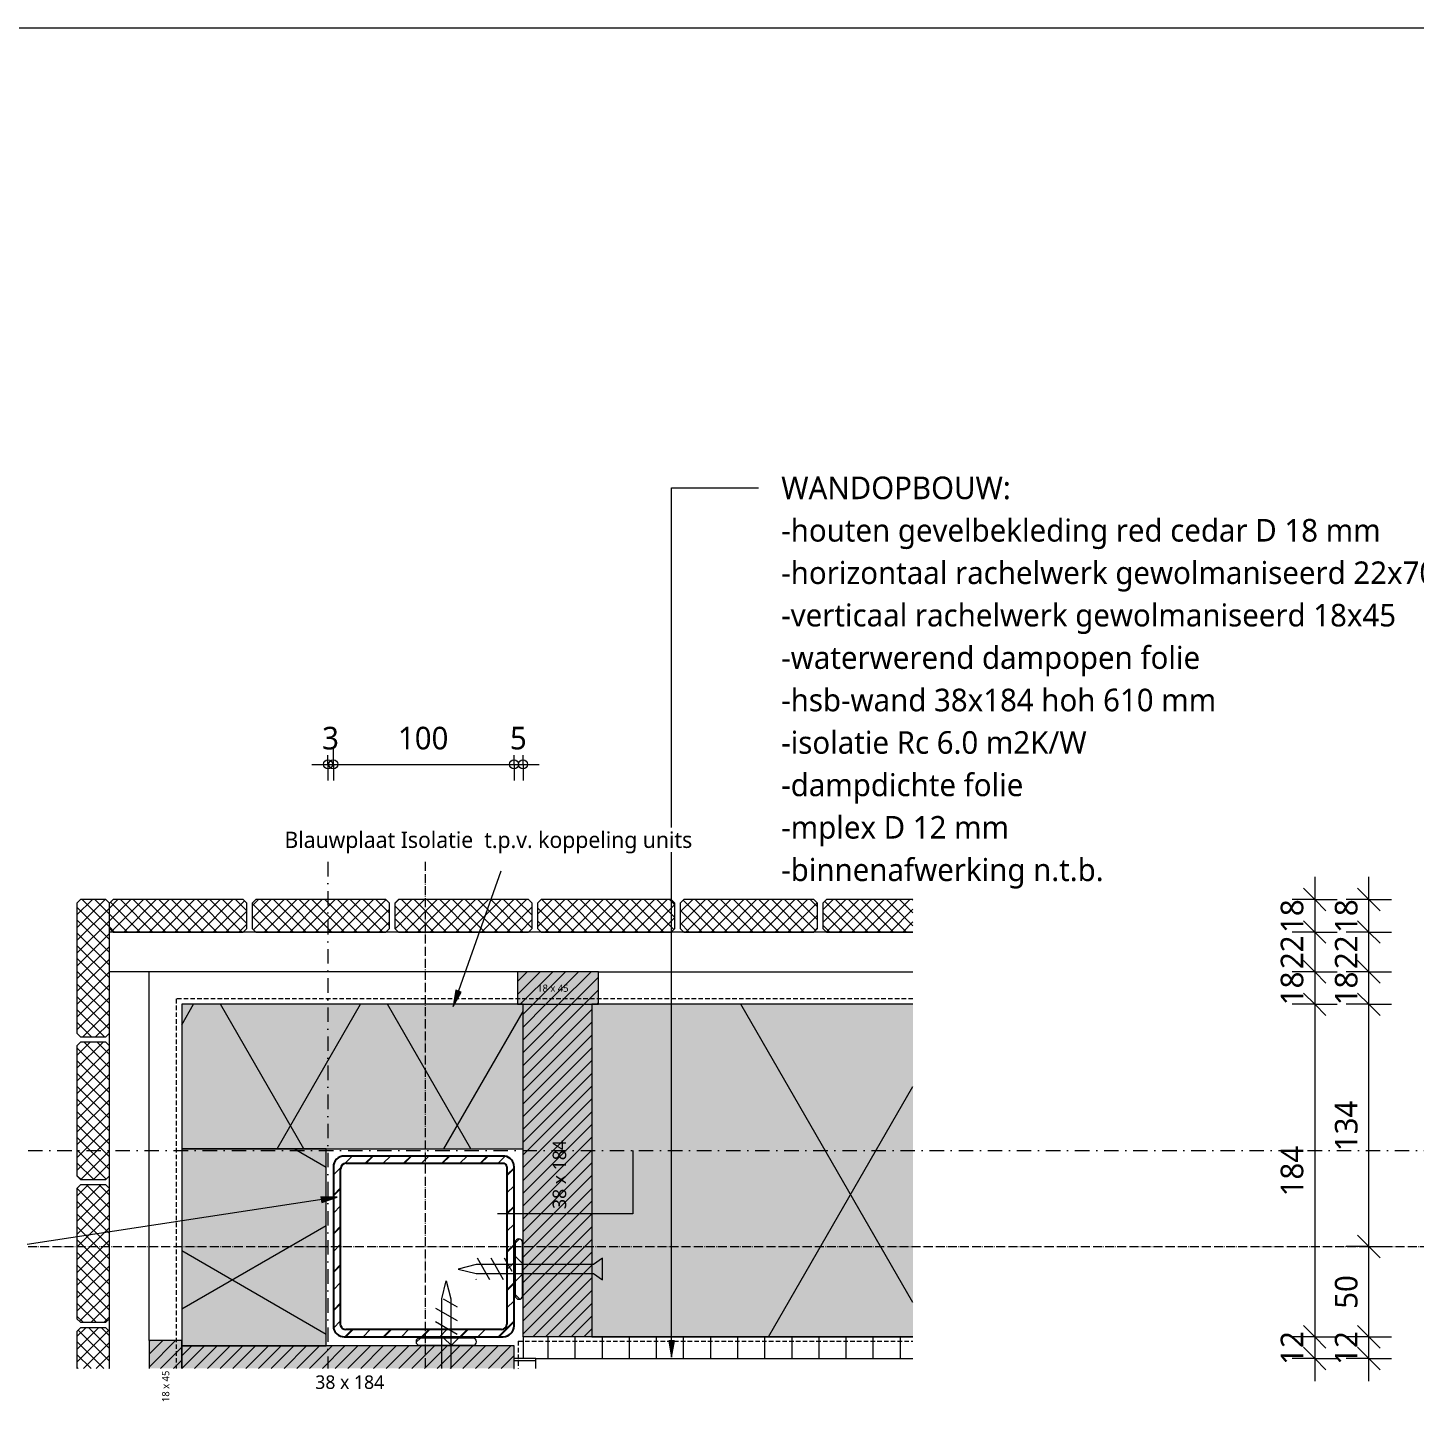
# Model space of a CAD drawing. Header units: millimetres. Extents: x 1381 to 5981, y 1743 to 14688.
# Drawn here: x 1887 to 2655, y 13927 to 14688 of the extents above; entities that cross this region are included whole.
import ezdxf

# ---------------------------------------------------------------- set-up
doc = ezdxf.new("R2010")
doc.units = ezdxf.units.MM
for name, pattern in [('MV_hartlijn_staal', [6.6, 5, -0.8, 0, -0.8]), ('MV_hidden', [3.75, 2.5, -1.25]), ('MV_stramien', [16, 8, -4, 0, -4])]:
    doc.linetypes.add(name, pattern=pattern)
for name, color, linetype, lineweight in [('A-ANNO-DIMS', 211, 'Continuous', 13), ('A-ANNO-DIMS-5', 211, 'Continuous', 13), ('A-ANNO-NOTE', 131, 'Continuous', 18), ('A-DETL', 90, 'Continuous', 13), ('A-DETL-GENF', 92, 'Continuous', 18), ('A-DETL-MEDM', 33, 'Continuous', 18), ('G-ANNO-TEXT', 231, 'Continuous', 13)]:
    doc.layers.add(name, color=color, linetype=linetype, lineweight=lineweight)
doc.styles.add('Segoe UI', font='segoeui.ttf', dxfattribs={"height": 7.5})
doc.styles.add('Segoe UI_1', font='segoeui.ttf', dxfattribs={"height": 4})
doc.styles.add('Segoe UI_2', font='segoeui.ttf', dxfattribs={"height": 12.5})
doc.styles.add('Segoe UI_4', font='segoeui.ttf', dxfattribs={"height": 9})
doc.styles.add('Segoe UI_B', font='segoeui.ttf', dxfattribs={"height": 12.5})
doc.dimstyles.new('2_5_mm', dxfattribs={"dimscale": 304.8, "dimtxt": 13.092049, "dimasz": 0.016404, "dimexe": 0.029528, "dimexo": 0.0625, "dimgap": 0.014764, "dimtad": 1, "dimdec": 0, "dimzin": 0, "dimdsep": 46, "dimtxsty": 'Segoe UI_2', "dimblk1": 'DOTBLANK', "dimblk2": 'DOTBLANK', "dimsah": 1, "dimcen": 0.09, "dimdle": 0.029528, "dimazin": 0, "dimtfac": 1, "dimtdec": 4, "dimtix": 1, "dimtmove": 0, "dimatfit": 3, "dimfxl": 0.029528, "dimfxlon": 1, "dimtvp": 1, "dimtfill": 1, "dimtolj": 1, "dimtzin": 0, "dimarcsym": 2})
doc.dimstyles.new('2_5mm_continuous_mm', dxfattribs={"dimscale": 304.8, "dimtxt": 13.092049, "dimasz": 0.04101, "dimexe": 0.04101, "dimexo": 0.0625, "dimgap": 0.008202, "dimtad": 1, "dimdec": 0, "dimzin": 0, "dimdsep": 46, "dimtxsty": 'Segoe UI_2', "dimblk1": 'OBLIQUE', "dimblk2": 'OBLIQUE', "dimsah": 1, "dimcen": 0.09, "dimdle": 0.04101, "dimazin": 0, "dimtfac": 1, "dimtdec": 4, "dimtix": 1, "dimtmove": 0, "dimatfit": 3, "dimfxl": 0.04101, "dimfxlon": 1, "dimtvp": 1, "dimtolj": 1, "dimtzin": 0, "dimarcsym": 2})
pattern_1 = [(45, (0, 0), (-10.606602, 10.606602), []), (135, (0, 0), (-10.606602, -10.606602), [])]
pattern_2 = [(45, (0, 0), (-3.5355339, 3.5355339), []), (135, (0, 0), (-3.5355339, -3.5355339), [])]

# ---------------------------------------------------------------- blocks, each defined once
blk = doc.blocks.new('00 hout_rechthoekig_sls - SLS 38x184-3186693-Details Strandbaak Paviljoen')
at = {"layer": 'A-DETL-GENF', "lineweight": 13}
blk.add_hatch(color=256, dxfattribs=at).paths.add_polyline_path([(184, -38), (184, 0), (0, 0), (0, -38), (151.1, -38)])
at = {"layer": 'A-DETL-MEDM', "lineweight": 13}
h = blk.add_hatch(dxfattribs=at)
h.set_pattern_fill('FP_1', color=256, style=0, pattern_type=2)
h.set_pattern_definition([(135, (14147.107, -2199.09), (-3.5355339, -3.5355339), [])])
h.paths.add_polyline_path([(184, -38), (184, 0), (0, 0), (0, -38), (151.1, -38)])
at = {"layer": 'A-DETL-MEDM'}
for p, q in [((0, 0), (184, 0)), ((0, -38), (0, 0)), ((184, 0), (184, -38)), ((184, 0), (184, -38)), ((184, 0), (184, -38)), ((80, -38), (0, -38)), ((80, -38), (0, -38)), ((184, -38), (80, -38)), ((184, -38), (80, -38))]:
    blk.add_line(p, q, dxfattribs=at)
blk = doc.blocks.new('42 isolatie - Type 1-3776619-Details Strandbaak Paviljoen')
at = {"layer": 'A-DETL-GENF'}
blk.add_hatch(color=256, dxfattribs=at).paths.add_polyline_path([(178.12, 0.8), (178.12, 184.8), (0.28, 184.8), (0.28, 0.8), (77.13, 0.8)])
at = {"layer": 'A-DETL-GENF', "lineweight": 13}
h = blk.add_hatch(dxfattribs=at)
h.set_pattern_fill('FP_2', color=256, style=0, pattern_type=2)
h.set_pattern_definition([(60, (-2126.39, 181.76), (-155.885, 90), []), (120, (-2126.39, 181.76), (-155.885, -90), [])])
h.paths.add_polyline_path([(178.12, 0.8), (178.12, 184.8), (0.28, 184.8), (0.28, 0.8), (77.13, 0.8)])
at = {"layer": 'A-DETL-GENF'}
for p, q in [((4.13, 184.8), (0.28, 184.8)), ((0.28, 184.8), (0.28, 0.8)), ((0.28, 184.8), (0.28, 0.8)), ((178.12, 184.8), (4.13, 184.8)), ((178.12, 184.8), (4.13, 184.8)), ((0.28, 0.8), (178.12, 0.8))]:
    blk.add_line(p, q, dxfattribs=at)
blk = doc.blocks.new('00 plaatmateriaal - d_12 mm-3690088-Details Strandbaak Paviljoen')
at = {"layer": 'A-DETL-GENF', "lineweight": 13}
h = blk.add_hatch(dxfattribs=at)
h.set_pattern_fill('FP_3', color=256, style=0, pattern_type=2)
h.set_pattern_definition([(90, (0, 0), (-15, 9e-16), [])])
h.paths.add_polyline_path([(215.84, -12), (215.84, 0), (0, 0), (0, -12), (114.86, -12)])
at = {"layer": 'A-DETL-MEDM'}
for p, q in [((215.84, 0), (0, 0)), ((0, 0), (0, -12)), ((7, -12), (215.84, -12))]:
    blk.add_line(p, q, dxfattribs=at)
blk = doc.blocks.new('00 plaatmateriaal - d_12 mm-3690092-Details Strandbaak Paviljoen')
at = {"layer": 'A-DETL-GENF', "lineweight": 13}
h = blk.add_hatch(dxfattribs=at)
h.set_pattern_fill('FP_5', color=256, style=0, pattern_type=2)
h.set_pattern_definition([(270, (0, 0), (-15, -9e-16), [])])
h.paths.add_polyline_path([(5.52, 0), (5.52, 12), (0, 12), (0, 0)])
at = {"layer": 'A-DETL-MEDM'}
for p, q in [((5.52, 12), (0, 12)), ((0, 12), (0, 0))]:
    blk.add_line(p, q, dxfattribs=at)
blk = doc.blocks.new('00 hout_rechthoekig_sls - SLS 38x184-4309791-Details Strandbaak Paviljoen')
at = {"layer": 'A-DETL-GENF', "lineweight": 13}
blk.add_hatch(color=256, dxfattribs=at).paths.add_polyline_path([(182.81, 25.48), (184, 25.48), (184, 38), (0, 38), (0, 25.48), (142.46, 25.48)])
at = {"layer": 'A-DETL-MEDM', "lineweight": 13}
h = blk.add_hatch(dxfattribs=at)
h.set_pattern_fill('FP_16', color=256, style=0, pattern_type=2)
h.set_pattern_definition([(45, (-1972.09, -13920.107), (-3.5355339, 3.5355339), [])])
h.paths.add_polyline_path([(182.81, 25.48), (184, 25.48), (184, 38), (0, 38), (0, 25.48), (142.46, 25.48)])
at = {"layer": 'A-DETL-MEDM'}
for p, q in [((80, 38), (0, 38)), ((0, 38), (0, 25.48)), ((80, 38), (0, 38)), ((184, 38), (80, 38)), ((184, 38), (80, 38)), ((184, 25.48), (184, 38)), ((184, 25.48), (184, 38)), ((184, 25.48), (184, 38))]:
    blk.add_line(p, q, dxfattribs=at)
blk = doc.blocks.new('28 schroef - 5_0x80-3186763-Details Strandbaak Paviljoen')
at = {"layer": 'A-DETL-GENF', "lineweight": 13}
h = blk.add_hatch(dxfattribs=at)
h.set_pattern_fill('FP_8', color=256, style=0, pattern_type=2)
h.set_pattern_definition([(120, (0, 0), (-11.2583, -6.5), [])])
h.paths.add_polyline_path([(50, -6), (70, -6), (70, 6), (50, 6)])
h = blk.add_hatch(dxfattribs=at)
h.set_pattern_fill('FP_9', color=256, style=0, pattern_type=2)
h.set_pattern_definition([(120, (7.5, 0), (-11.2583, -6.5), [])])
h.paths.add_polyline_path([(50, -6), (70, -6), (70, 6), (50, 6)])
for p, q in [((0, 6), (0, -6)), ((5, 2.5), (0, 6)), ((70, 2.5), (5, 2.5)), ((80, 0), (70, 2.5)), ((0, -6), (5, -2.5)), ((5, -2.5), (70, -2.5)), ((70, -2.5), (80, 0))]:
    blk.add_line(p, q, dxfattribs=at)
blk = doc.blocks.new('28 schroef - 5_0x80-V2-Details Strandbaak Paviljoen')
at = {"layer": 'A-DETL-GENF', "lineweight": 13}
h = blk.add_hatch(dxfattribs=at)
h.set_pattern_fill('FP_12', color=256, style=0, pattern_type=2)
h.set_pattern_definition([(240, (0, 0), (-11.2583, 6.5), [])])
h.paths.add_polyline_path([(50, 6), (50, -6), (70, -6), (70, 6)])
h = blk.add_hatch(dxfattribs=at)
h.set_pattern_fill('FP_13', color=256, style=0, pattern_type=2)
h.set_pattern_definition([(240, (7.5, 0), (-11.2583, 6.5), [])])
h.paths.add_polyline_path([(50, 6), (50, -6), (70, -6), (70, 6)])
for p, q in [((31.48, 2.5), (70, 2.5)), ((70, 2.5), (80, 0)), ((80, 0), (70, -2.5)), ((70, -2.5), (31.48, -2.5))]:
    blk.add_line(p, q, dxfattribs=at)
blk = doc.blocks.new('42 isolatie - Type 1-3776689-Details Strandbaak Paviljoen')
at = {"layer": 'A-DETL-GENF'}
blk.add_hatch(color=256, dxfattribs=at).paths.add_polyline_path([(109.28, -80.8), (109.28, -0.8), (0.28, -0.8), (0.28, -80.8), (106.37, -80.8)])
at = {"layer": 'A-DETL-GENF', "lineweight": 13}
h = blk.add_hatch(dxfattribs=at)
h.set_pattern_fill('FP_17', color=256, style=0, pattern_type=2)
h.set_pattern_definition([(300, (0, 0), (-69.28, -40), []), (240, (0, 0), (-69.28, 40), [])])
h.paths.add_polyline_path([(109.28, -80.8), (109.28, -0.8), (0.28, -0.8), (0.28, -80.8), (106.37, -80.8)])
at = {"layer": 'A-DETL-GENF'}
for p, q in [((109.28, -0.8), (0.28, -0.8)), ((0.28, -0.8), (0.28, -80.8)), ((109.28, -0.8), (0.28, -0.8)), ((109.28, -80.8), (109.28, -0.8)), ((109.28, -80.8), (109.28, -0.8)), ((0.28, -80.8), (106.37, -80.8)), ((0.28, -80.8), (106.37, -80.8)), ((106.37, -80.8), (109.28, -80.8))]:
    blk.add_line(p, q, dxfattribs=at)
blk = doc.blocks.new('42 isolatie - Type 1-3776690-Details Strandbaak Paviljoen')
at = {"layer": 'A-DETL-GENF'}
blk.add_hatch(color=256, dxfattribs=at).paths.add_polyline_path([(0.28, 0.8), (189.28, 0.8), (189.28, 80.8), (0.28, 80.8)])
at = {"layer": 'A-DETL-GENF', "lineweight": 13}
h = blk.add_hatch(dxfattribs=at)
h.set_pattern_fill('FP_18', color=256, style=0, pattern_type=2)
h.set_pattern_definition([(60, (0, 0), (-69.282, 40), []), (120, (0, 0), (-69.282, -40), [])])
h.paths.add_polyline_path([(0.28, 0.8), (189.28, 0.8), (189.28, 80.8), (0.28, 80.8)])
at = {"layer": 'A-DETL-GENF'}
for p, q in [((186.13, 80.8), (0.28, 80.8)), ((0.28, 80.8), (0.28, 0.8)), ((186.13, 80.8), (0.28, 80.8)), ((0.28, 80.8), (0.28, 0.8)), ((189.28, 80.8), (186.13, 80.8)), ((189.28, 0.8), (189.28, 80.8)), ((189.28, 0.8), (189.28, 80.8)), ((0.28, 0.8), (189.28, 0.8)), ((0.28, 0.8), (189.28, 0.8))]:
    blk.add_line(p, q, dxfattribs=at)
blk = doc.blocks.new('00 hout_rechthoekig_sls - Vuren 18x45-4309759-Details Strandbaak Paviljoen')
at = {"layer": 'A-DETL-GENF', "lineweight": 13}
blk.add_hatch(color=256, dxfattribs=at).paths.add_polyline_path([(15.43, 18), (0, 18), (0, 0), (15.43, 0)])
at = {"layer": 'A-DETL-MEDM', "lineweight": 13}
h = blk.add_hatch(dxfattribs=at)
h.set_pattern_fill('FP_19', color=256, style=0, pattern_type=2)
h.set_pattern_definition([(135, (13961.017, -1954.09), (-3.5355339, -3.5355339), [])])
h.paths.add_polyline_path([(15.43, 18), (0, 18), (0, 0), (15.43, 0)])
at = {"layer": 'A-DETL-MEDM'}
for p, q in [((15.43, 18), (0, 18)), ((0, 18), (0, 0)), ((15.43, 18), (0, 18)), ((0, 0), (15.43, 0))]:
    blk.add_line(p, q, dxfattribs=at)
blk = doc.blocks.new('00 hout_rechthoekig_sls - Vuren 18x45-V3-Details Strandbaak Paviljoen')
at = {"layer": 'A-DETL-GENF', "lineweight": 13}
blk.add_hatch(color=256, dxfattribs=at).paths.add_polyline_path([(0, 18), (0, 0), (45, 0), (45, 18)])
at = {"layer": 'A-DETL-MEDM', "lineweight": 13}
h = blk.add_hatch(dxfattribs=at)
h.set_pattern_fill('FP_20', color=256, style=0, pattern_type=2)
h.set_pattern_definition([(225, (2202.945, 14165.107), (3.5355339, -3.5355339), [])])
h.paths.add_polyline_path([(0, 18), (0, 0), (45, 0), (45, 18)])
at = {"layer": 'A-DETL-MEDM'}
for p, q in [((45, 18), (0, 18)), ((0, 18), (0, 0)), ((45, 18), (0, 18)), ((45, 0), (45, 18)), ((45, 0), (45, 18)), ((45, 0), (45, 18)), ((0, 0), (45, 0))]:
    blk.add_line(p, q, dxfattribs=at)
blk = doc.blocks.new('DIMBLOCK1-Details Strandbaak Paviljoen')
at = {"layer": 'A-ANNO-DIMS-5'}
for p, q in [((2629.39, 13963.11), (2623.14, 13969.36)), ((2629.39, 13963.11), (2616.89, 13963.11)), ((2629.39, 13938.61), (2629.39, 13963.11)), ((2629.39, 13963.11), (2635.64, 13956.86)), ((2629.39, 13963.11), (2641.89, 13963.11)), ((2629.39, 13951.11), (2623.14, 13957.36)), ((2629.39, 13951.11), (2616.89, 13951.11)), ((2629.39, 13951.11), (2635.64, 13944.86)), ((2629.39, 13951.11), (2641.89, 13951.11))]:
    blk.add_line(p, q, dxfattribs=at)
at = {"layer": 'A-ANNO-DIMS-5', "color": 0, "insert": (2610.58, 13947.59), "char_height": 12.5, "width": 22.8516, "attachment_point": 1, "rotation": 90, "line_spacing_factor": 1.142579, "style": 'Segoe UI_2'}
blk.add_mtext('12', dxfattribs=at)
blk = doc.blocks.new('_Oblique')
at = {"color": 0, "linetype": 'ByBlock', "lineweight": -2}
blk.add_line((-0.5, -0.5), (0.5, 0.5), dxfattribs=at)
blk = doc.blocks.new('DIMBLOCK2-Details Strandbaak Paviljoen')
at = {"layer": 'A-ANNO-DIMS-5'}
for p, q in [((2629.39, 14013.11), (2616.89, 14013.11)), ((2629.39, 14013.11), (2623.14, 14019.36)), ((2629.39, 13963.11), (2629.39, 14013.11)), ((2629.39, 14013.11), (2635.64, 14006.86)), ((2629.39, 14013.11), (2641.89, 14013.11)), ((2629.39, 13963.11), (2623.14, 13969.36)), ((2629.39, 13963.11), (2616.89, 13963.11)), ((2629.39, 13963.11), (2635.64, 13956.86)), ((2629.39, 13963.11), (2641.89, 13963.11))]:
    blk.add_line(p, q, dxfattribs=at)
at = {"layer": 'A-ANNO-DIMS-5', "color": 0, "insert": (2610.58, 13978.59), "char_height": 12.5, "width": 22.8516, "attachment_point": 1, "rotation": 90, "line_spacing_factor": 1.142579, "style": 'Segoe UI_2'}
blk.add_mtext('50', dxfattribs=at)
blk = doc.blocks.new('DIMBLOCK3-Details Strandbaak Paviljoen')
at = {"layer": 'A-ANNO-DIMS-5'}
for p, q in [((2629.39, 14147.11), (2623.14, 14153.36)), ((2629.39, 14147.11), (2616.89, 14147.11)), ((2629.39, 14013.11), (2629.39, 14147.11)), ((2629.39, 14147.11), (2635.64, 14140.86)), ((2629.39, 14147.11), (2641.89, 14147.11)), ((2629.39, 14013.11), (2616.89, 14013.11)), ((2629.39, 14013.11), (2623.14, 14019.36)), ((2629.39, 14013.11), (2635.64, 14006.86)), ((2629.39, 14013.11), (2641.89, 14013.11))]:
    blk.add_line(p, q, dxfattribs=at)
at = {"layer": 'A-ANNO-DIMS-5', "color": 0, "insert": (2610.58, 14065.82), "char_height": 12.5, "width": 34.2774, "attachment_point": 1, "rotation": 90, "line_spacing_factor": 1.142579, "style": 'Segoe UI_2'}
blk.add_mtext('134', dxfattribs=at)
blk = doc.blocks.new('DIMBLOCK4-Details Strandbaak Paviljoen')
at = {"layer": 'A-ANNO-DIMS-5'}
for p, q in [((2629.39, 14165.11), (2623.14, 14171.36)), ((2629.39, 14165.11), (2616.89, 14165.11)), ((2629.39, 14147.11), (2629.39, 14165.11)), ((2629.39, 14165.11), (2635.64, 14158.86)), ((2629.39, 14165.11), (2641.89, 14165.11)), ((2629.39, 14147.11), (2623.14, 14153.36)), ((2629.39, 14147.11), (2616.89, 14147.11)), ((2629.39, 14147.11), (2635.64, 14140.86)), ((2629.39, 14147.11), (2641.89, 14147.11))]:
    blk.add_line(p, q, dxfattribs=at)
at = {"layer": 'A-ANNO-DIMS-5', "color": 0, "insert": (2610.58, 14146.59), "char_height": 12.5, "width": 22.8516, "attachment_point": 1, "rotation": 90, "line_spacing_factor": 1.142579, "style": 'Segoe UI_2'}
blk.add_mtext('18', dxfattribs=at)
blk = doc.blocks.new('DIMBLOCK5-Details Strandbaak Paviljoen')
at = {"layer": 'A-ANNO-DIMS-5'}
for p, q in [((2629.39, 14187.11), (2623.14, 14193.36)), ((2629.39, 14187.11), (2616.89, 14187.11)), ((2629.39, 14165.11), (2629.39, 14187.11)), ((2629.39, 14187.11), (2635.64, 14180.86)), ((2629.39, 14187.11), (2641.89, 14187.11)), ((2629.39, 14165.11), (2623.14, 14171.36)), ((2629.39, 14165.11), (2616.89, 14165.11)), ((2629.39, 14165.11), (2635.64, 14158.86)), ((2629.39, 14165.11), (2641.89, 14165.11))]:
    blk.add_line(p, q, dxfattribs=at)
at = {"layer": 'A-ANNO-DIMS-5', "color": 0, "insert": (2610.58, 14166.59), "char_height": 12.5, "width": 22.8516, "attachment_point": 1, "rotation": 90, "line_spacing_factor": 1.142579, "style": 'Segoe UI_2'}
blk.add_mtext('22', dxfattribs=at)
blk = doc.blocks.new('DIMBLOCK6-Details Strandbaak Paviljoen')
at = {"layer": 'A-ANNO-DIMS-5'}
for p, q in [((2629.39, 14187.11), (2629.39, 14217.61)), ((2629.39, 14205.11), (2616.89, 14205.11)), ((2629.39, 14205.11), (2623.14, 14211.36)), ((2629.39, 14205.11), (2635.64, 14198.86)), ((2629.39, 14205.11), (2641.89, 14205.11)), ((2629.39, 14187.11), (2623.14, 14193.36)), ((2629.39, 14187.11), (2616.89, 14187.11)), ((2629.39, 14187.11), (2635.64, 14180.86)), ((2629.39, 14187.11), (2641.89, 14187.11))]:
    blk.add_line(p, q, dxfattribs=at)
at = {"layer": 'A-ANNO-DIMS-5', "color": 0, "insert": (2610.58, 14186.59), "char_height": 12.5, "width": 22.8516, "attachment_point": 1, "rotation": 90, "line_spacing_factor": 1.142579, "style": 'Segoe UI_2'}
blk.add_mtext('18', dxfattribs=at)
blk = doc.blocks.new('DIMBLOCK9-Details Strandbaak Paviljoen')
at = {"layer": 'A-ANNO-DIMS-5'}
for p, q in [((2053.09, 14279.87), (2053.09, 14288.87)), ((2056.09, 14279.87), (2056.09, 14288.87)), ((2044.09, 14279.87), (2056.09, 14279.87)), ((2053.09, 14279.87), (2053.09, 14270.87)), ((2056.09, 14279.87), (2056.09, 14270.87))]:
    blk.add_line(p, q, dxfattribs=at)
for centre in [(2053.09, 14279.87), (2056.09, 14279.87)]:
    blk.add_circle(centre, 2.5, dxfattribs=at)
at = {"layer": 'A-ANNO-DIMS-5', "color": 0, "insert": (2049.83, 14300.68), "char_height": 12.5, "width": 11.4258, "attachment_point": 1, "line_spacing_factor": 1.142579, "style": 'Segoe UI_2', "bg_fill": 3, "box_fill_scale": 1.25, "bg_fill_color": 9, "bg_fill_true_color": 13158600, "bg_fill_transparency": 0}
blk.add_mtext('3', dxfattribs=at)
blk = doc.blocks.new('_DotBlank')
at = {"color": 0, "linetype": 'ByBlock', "lineweight": -2}
blk.add_line((-0.5, 0), (-1, 0), dxfattribs=at)
blk.add_circle((0, 0), 0.5, dxfattribs=at)
blk = doc.blocks.new('DIMBLOCK10-Details Strandbaak Paviljoen')
at = {"layer": 'A-ANNO-DIMS-5'}
for p, q in [((2056.09, 14279.87), (2056.09, 14288.87)), ((2156.09, 14279.87), (2156.09, 14288.87)), ((2056.09, 14279.87), (2156.09, 14279.87)), ((2056.09, 14279.87), (2056.09, 14270.87)), ((2156.09, 14279.87), (2156.09, 14270.87))]:
    blk.add_line(p, q, dxfattribs=at)
for centre in [(2056.09, 14279.87), (2156.09, 14279.87)]:
    blk.add_circle(centre, 2.5, dxfattribs=at)
at = {"layer": 'A-ANNO-DIMS-5', "color": 0, "insert": (2091.81, 14300.68), "char_height": 12.5, "width": 34.2774, "attachment_point": 1, "line_spacing_factor": 1.142579, "style": 'Segoe UI_2', "bg_fill": 3, "box_fill_scale": 1.25, "bg_fill_color": 9, "bg_fill_true_color": 13158600, "bg_fill_transparency": 0}
blk.add_mtext('100', dxfattribs=at)
blk = doc.blocks.new('DIMBLOCK11-Details Strandbaak Paviljoen')
at = {"layer": 'A-ANNO-DIMS-5'}
for p, q in [((2156.09, 14279.87), (2156.09, 14288.87)), ((2161.09, 14279.87), (2161.09, 14288.87)), ((2156.09, 14279.87), (2170.09, 14279.87)), ((2156.09, 14279.87), (2156.09, 14270.87)), ((2161.09, 14279.87), (2161.09, 14270.87))]:
    blk.add_line(p, q, dxfattribs=at)
for centre in [(2156.09, 14279.87), (2161.09, 14279.87)]:
    blk.add_circle(centre, 2.5, dxfattribs=at)
at = {"layer": 'A-ANNO-DIMS-5', "color": 0, "insert": (2153.83, 14300.68), "char_height": 12.5, "width": 11.4258, "attachment_point": 1, "line_spacing_factor": 1.142579, "style": 'Segoe UI_2', "bg_fill": 3, "box_fill_scale": 1.25, "bg_fill_color": 9, "bg_fill_true_color": 13158600, "bg_fill_transparency": 0}
blk.add_mtext('5', dxfattribs=at)
blk = doc.blocks.new('DIMBLOCK31-Details Strandbaak Paviljoen')
at = {"layer": 'A-ANNO-DIMS-5'}
for p, q in [((2599.39, 14217.61), (2599.39, 14187.11)), ((2599.39, 14205.11), (2586.89, 14205.11)), ((2599.39, 14205.11), (2593.14, 14211.36)), ((2599.39, 14205.11), (2605.64, 14198.86)), ((2599.39, 14205.11), (2611.89, 14205.11)), ((2599.39, 14187.11), (2593.14, 14193.36)), ((2599.39, 14187.11), (2586.89, 14187.11)), ((2599.39, 14187.11), (2605.64, 14180.86)), ((2599.39, 14187.11), (2611.89, 14187.11))]:
    blk.add_line(p, q, dxfattribs=at)
at = {"layer": 'A-ANNO-DIMS-5', "color": 0, "insert": (2580.58, 14186.59), "char_height": 12.5, "width": 22.8516, "attachment_point": 1, "rotation": 90, "line_spacing_factor": 1.142579, "style": 'Segoe UI_2'}
blk.add_mtext('18', dxfattribs=at)
blk = doc.blocks.new('DIMBLOCK32-Details Strandbaak Paviljoen')
at = {"layer": 'A-ANNO-DIMS-5'}
for p, q in [((2599.39, 14187.11), (2593.14, 14193.36)), ((2599.39, 14187.11), (2586.89, 14187.11)), ((2599.39, 14187.11), (2599.39, 14165.11)), ((2599.39, 14187.11), (2605.64, 14180.86)), ((2599.39, 14187.11), (2611.89, 14187.11)), ((2599.39, 14165.11), (2593.14, 14171.36)), ((2599.39, 14165.11), (2586.89, 14165.11)), ((2599.39, 14165.11), (2605.64, 14158.86)), ((2599.39, 14165.11), (2611.89, 14165.11))]:
    blk.add_line(p, q, dxfattribs=at)
at = {"layer": 'A-ANNO-DIMS-5', "color": 0, "insert": (2580.58, 14166.59), "char_height": 12.5, "width": 22.8516, "attachment_point": 1, "rotation": 90, "line_spacing_factor": 1.142579, "style": 'Segoe UI_2'}
blk.add_mtext('22', dxfattribs=at)
blk = doc.blocks.new('DIMBLOCK33-Details Strandbaak Paviljoen')
at = {"layer": 'A-ANNO-DIMS-5'}
for p, q in [((2599.39, 14165.11), (2593.14, 14171.36)), ((2599.39, 14165.11), (2586.89, 14165.11)), ((2599.39, 14165.11), (2599.39, 14147.11)), ((2599.39, 14165.11), (2605.64, 14158.86)), ((2599.39, 14165.11), (2611.89, 14165.11)), ((2599.39, 14147.11), (2593.14, 14153.36)), ((2599.39, 14147.11), (2586.89, 14147.11)), ((2599.39, 14147.11), (2605.64, 14140.86)), ((2599.39, 14147.11), (2611.89, 14147.11))]:
    blk.add_line(p, q, dxfattribs=at)
at = {"layer": 'A-ANNO-DIMS-5', "color": 0, "insert": (2580.58, 14146.59), "char_height": 12.5, "width": 22.8516, "attachment_point": 1, "rotation": 90, "line_spacing_factor": 1.142579, "style": 'Segoe UI_2'}
blk.add_mtext('18', dxfattribs=at)
blk = doc.blocks.new('DIMBLOCK34-Details Strandbaak Paviljoen')
at = {"layer": 'A-ANNO-DIMS-5'}
for p, q in [((2599.39, 14147.11), (2593.14, 14153.36)), ((2599.39, 14147.11), (2586.89, 14147.11)), ((2599.39, 14147.11), (2599.39, 13963.11)), ((2599.39, 14147.11), (2605.64, 14140.86)), ((2599.39, 14147.11), (2611.89, 14147.11)), ((2599.39, 13963.11), (2593.14, 13969.36)), ((2599.39, 13963.11), (2586.89, 13963.11)), ((2599.39, 13963.11), (2605.64, 13956.86)), ((2599.39, 13963.11), (2611.89, 13963.11))]:
    blk.add_line(p, q, dxfattribs=at)
at = {"layer": 'A-ANNO-DIMS-5', "color": 0, "insert": (2580.58, 14040.82), "char_height": 12.5, "width": 34.2774, "attachment_point": 1, "rotation": 90, "line_spacing_factor": 1.142579, "style": 'Segoe UI_2'}
blk.add_mtext('184', dxfattribs=at)
blk = doc.blocks.new('DIMBLOCK35-Details Strandbaak Paviljoen')
at = {"layer": 'A-ANNO-DIMS-5'}
for p, q in [((2599.39, 13963.11), (2593.14, 13969.36)), ((2599.39, 13963.11), (2586.89, 13963.11)), ((2599.39, 13963.11), (2599.39, 13938.61)), ((2599.39, 13963.11), (2605.64, 13956.86)), ((2599.39, 13963.11), (2611.89, 13963.11)), ((2599.39, 13951.11), (2593.14, 13957.36)), ((2599.39, 13951.11), (2586.89, 13951.11)), ((2599.39, 13951.11), (2605.64, 13944.86)), ((2599.39, 13951.11), (2611.89, 13951.11))]:
    blk.add_line(p, q, dxfattribs=at)
at = {"layer": 'A-ANNO-DIMS-5', "color": 0, "insert": (2580.58, 13947.59), "char_height": 12.5, "width": 22.8516, "attachment_point": 1, "rotation": 90, "line_spacing_factor": 1.142579, "style": 'Segoe UI_2'}
blk.add_mtext('12', dxfattribs=at)

msp = doc.modelspace()

# ---------------------------------------------------------------- hatches: boundary and pattern name
at = {"layer": 'A-DETL-GENF', "lineweight": 13}
h = msp.add_hatch(dxfattribs=at)
h.set_pattern_fill('FP_15', color=250, style=0, pattern_type=2)
h.set_pattern_definition(pattern_2)
h.paths.add_polyline_path([(1930.09, 14129.11), (1932.09, 14131.11), (1932.09, 14203.11), (1930.09, 14205.11), (1916.09, 14205.11), (1914.09, 14203.11), (1914.09, 14131.11), (1916.09, 14129.11)])
h = msp.add_hatch(dxfattribs=at)
h.set_pattern_fill('FP_15', color=250, style=0, pattern_type=2)
h.set_pattern_definition(pattern_2)
h.paths.add_polyline_path([(1934.09, 14187.11), (2006.09, 14187.11), (2008.09, 14189.11), (2008.09, 14203.11), (2006.09, 14205.11), (1934.09, 14205.11), (1932.09, 14203.11), (1932.09, 14189.11)])
h = msp.add_hatch(dxfattribs=at)
h.set_pattern_fill('FP_15', color=250, style=0, pattern_type=2)
h.set_pattern_definition(pattern_2)
h.paths.add_polyline_path([(2085.09, 14187.11), (2087.09, 14189.11), (2087.09, 14203.11), (2085.09, 14205.11), (2013.09, 14205.11), (2011.09, 14203.11), (2011.09, 14189.11), (2013.09, 14187.11)])
h = msp.add_hatch(dxfattribs=at)
h.set_pattern_fill('FP_15', color=250, style=0, pattern_type=2)
h.set_pattern_definition(pattern_2)
h.paths.add_polyline_path([(2092.09, 14187.11), (2164.09, 14187.11), (2166.09, 14189.11), (2166.09, 14203.11), (2164.09, 14205.11), (2092.09, 14205.11), (2090.09, 14203.11), (2090.09, 14189.11)])
h = msp.add_hatch(dxfattribs=at)
h.set_pattern_fill('FP_15', color=250, style=0, pattern_type=2)
h.set_pattern_definition(pattern_2)
h.paths.add_polyline_path([(2243.09, 14187.11), (2245.09, 14189.11), (2245.09, 14203.11), (2243.09, 14205.11), (2171.09, 14205.11), (2169.09, 14203.11), (2169.09, 14189.11), (2171.09, 14187.11)])
h = msp.add_hatch(dxfattribs=at)
h.set_pattern_fill('FP_15', color=250, style=0, pattern_type=2)
h.set_pattern_definition(pattern_2)
h.paths.add_polyline_path([(2322.09, 14187.11), (2324.09, 14189.11), (2324.09, 14203.11), (2322.09, 14205.11), (2250.09, 14205.11), (2248.09, 14203.11), (2248.09, 14189.11), (2250.09, 14187.11), (2275.95, 14187.11)])
h = msp.add_hatch(dxfattribs=at)
h.set_pattern_fill('FP_15', color=250, style=0, pattern_type=2)
h.set_pattern_definition(pattern_2)
h.paths.add_polyline_path([(2329.09, 14187.11), (2376.93, 14187.11), (2376.93, 14205.11), (2329.09, 14205.11), (2327.09, 14203.11), (2327.09, 14189.11)])
h = msp.add_hatch(dxfattribs=at)
h.set_pattern_fill('FP_15', color=250, style=0, pattern_type=2)
h.set_pattern_definition(pattern_2)
h.paths.add_polyline_path([(1930.09, 14050.11), (1932.09, 14052.11), (1932.09, 14124.11), (1930.09, 14126.11), (1916.09, 14126.11), (1914.09, 14124.11), (1914.09, 14052.11), (1916.09, 14050.11)])
h = msp.add_hatch(dxfattribs=at)
h.set_pattern_fill('FP_4', color=254, style=0, pattern_type=2)
h.set_pattern_definition([(45, (0, 0), (-10.606602, 10.606602), []), (45, (0.5, 0), (-10.606602, 10.606602), []), (45, (10, 0), (-10.606602, 10.606602), [])])
h.paths.add_polyline_path([(2150.09, 13963.11), (2151.64, 13963.31), (2153.09, 13963.91), (2154.33, 13964.86), (2155.29, 13966.11), (2155.89, 13967.55), (2156.09, 13969.11), (2156.09, 14057.19), (2155.93, 14058.58), (2155.45, 14059.9), (2154.67, 14061.06), (2153.65, 14062.02), (2152.43, 14062.71), (2151.09, 14063.11), (2062.09, 14063.11), (2060.54, 14062.9), (2059.09, 14062.3), (2057.85, 14061.35), (2056.89, 14060.11), (2056.29, 14058.66), (2056.09, 14057.11), (2056.09, 13968.11), (2056.48, 13966.76), (2057.18, 13965.55), (2058.13, 13964.52), (2059.3, 13963.75), (2060.62, 13963.27), (2062.01, 13963.11), (2114.55, 13963.11)])
h.paths.add_polyline_path([(2063.01, 13967.11), (2062.35, 13967.18), (2061.72, 13967.4), (2061.15, 13967.75), (2060.68, 13968.22), (2060.32, 13968.78), (2060.09, 13969.4), (2060.09, 14056.11), (2060.19, 14056.88), (2060.49, 14057.61), (2060.97, 14058.23), (2061.59, 14058.71), (2062.31, 14059), (2063.09, 14059.11), (2150.66, 14059.11), (2151.13, 14058.9), (2151.53, 14058.58), (2151.83, 14058.17), (2152.03, 14057.7), (2152.09, 14057.19), (2152.09, 13970.11), (2151.99, 13969.33), (2151.69, 13968.61), (2151.21, 13967.99), (2150.59, 13967.51), (2149.87, 13967.21), (2149.09, 13967.11), (2114.55, 13967.11)])
h = msp.add_hatch(dxfattribs=at)
h.set_pattern_fill('FP_15', color=250, style=0, pattern_type=2)
h.set_pattern_definition(pattern_2)
h.paths.add_polyline_path([(1930.09, 13971.11), (1932.09, 13973.11), (1932.09, 14045.11), (1930.09, 14047.11), (1916.09, 14047.11), (1914.09, 14045.11), (1914.09, 13973.11), (1916.09, 13971.11)])
h = msp.add_hatch(dxfattribs=at)
h.set_pattern_fill('FP_14', color=254, style=0, pattern_type=2)
h.set_pattern_definition(pattern_1)
h.paths.add_polyline_path([(2158.8, 13983.86), (2159.31, 13983.93), (2159.8, 13984.13), (2160.21, 13984.45), (2160.53, 13984.86), (2160.73, 13985.34), (2160.8, 13985.86), (2160.8, 14015.36), (2160.73, 14015.88), (2160.53, 14016.36), (2160.21, 14016.78), (2159.8, 14017.09), (2159.31, 14017.29), (2158.8, 14017.36), (2158.28, 14017.29), (2157.8, 14017.09), (2157.38, 14016.78), (2157.06, 14016.36), (2156.86, 14015.88), (2156.8, 14015.36), (2156.8, 13985.86), (2156.86, 13985.34), (2157.06, 13984.86), (2157.38, 13984.45), (2157.8, 13984.13), (2158.28, 13983.93)])
h = msp.add_hatch(dxfattribs=at)
h.set_pattern_fill('FP_15', color=250, style=0, pattern_type=2)
h.set_pattern_definition(pattern_2)
h.paths.add_polyline_path([(1919.22, 13945.59), (1932.09, 13945.59), (1932.09, 13966.11), (1930.09, 13968.11), (1916.09, 13968.11), (1914.09, 13966.11), (1914.09, 13945.59)])
h = msp.add_hatch(dxfattribs=at)
h.set_pattern_fill('FP_14', color=254, style=0, pattern_type=2)
h.set_pattern_definition(pattern_1)
h.paths.add_polyline_path([(2133.34, 13958.4), (2133.86, 13958.47), (2134.34, 13958.67), (2134.75, 13958.99), (2135.07, 13959.4), (2135.27, 13959.88), (2135.34, 13960.4), (2135.27, 13960.92), (2135.07, 13961.4), (2134.75, 13961.82), (2134.34, 13962.13), (2133.86, 13962.33), (2133.34, 13962.4), (2103.84, 13962.4), (2103.32, 13962.33), (2102.84, 13962.13), (2102.42, 13961.82), (2102.1, 13961.4), (2101.9, 13960.92), (2101.84, 13960.4), (2101.9, 13959.88), (2102.1, 13959.4), (2102.42, 13958.99), (2102.84, 13958.67), (2103.32, 13958.47), (2103.84, 13958.4), (2114.55, 13958.4)])
at = {"layer": 'G-ANNO-TEXT'}
for points in [[(2122.43, 14145.83), (2126.91, 14153.79), (2123.92, 14154.84)], [(2058.25, 14040.34), (2049.11, 14040.55), (2049.59, 14037.41)], [(2243.35, 13951.88), (2244.93, 13960.88), (2241.76, 13960.88)]]:
    msp.add_hatch(color=7, dxfattribs=at).paths.add_polyline_path(points)

# ---------------------------------------------------------------- linework, layer by layer
at = {"layer": 'A-DETL', "lineweight": 18}
for p, q in [((1381.5, 14687.53), (5981.5, 14687.53)), ((1916.09, 14205.11), (1914.09, 14203.11)), ((1930.09, 14205.11), (1916.09, 14205.11)), ((1932.09, 14203.11), (1930.09, 14205.11)), ((1934.09, 14205.11), (1932.09, 14203.11)), ((2006.09, 14205.11), (1934.09, 14205.11)), ((2008.09, 14203.11), (2006.09, 14205.11)), ((2013.09, 14205.11), (2011.09, 14203.11)), ((2085.09, 14205.11), (2013.09, 14205.11)), ((2087.09, 14203.11), (2085.09, 14205.11)), ((2092.09, 14205.11), (2090.09, 14203.11)), ((2164.09, 14205.11), (2092.09, 14205.11)), ((2166.09, 14203.11), (2164.09, 14205.11)), ((2171.09, 14205.11), (2169.09, 14203.11)), ((2243.09, 14205.11), (2171.09, 14205.11)), ((2245.09, 14203.11), (2243.09, 14205.11)), ((2250.09, 14205.11), (2248.09, 14203.11)), ((2322.09, 14205.11), (2250.09, 14205.11)), ((2324.09, 14203.11), (2322.09, 14205.11)), ((2329.09, 14205.11), (2327.09, 14203.11)), ((2376.93, 14205.11), (2329.09, 14205.11)), ((1914.09, 14203.11), (1914.09, 14131.11)), ((1932.09, 14131.11), (1932.09, 14203.11)), ((2008.09, 14189.11), (2008.09, 14203.11)), ((2011.09, 14203.11), (2011.09, 14189.11)), ((2087.09, 14189.11), (2087.09, 14203.11)), ((2090.09, 14203.11), (2090.09, 14189.11)), ((2166.09, 14189.11), (2166.09, 14203.11)), ((2169.09, 14203.11), (2169.09, 14189.11)), ((2245.09, 14189.11), (2245.09, 14203.11)), ((2248.09, 14203.11), (2248.09, 14189.11)), ((2324.09, 14189.11), (2324.09, 14203.11)), ((2327.09, 14203.11), (2327.09, 14189.11)), ((1932.09, 14189.11), (1934.09, 14187.11)), ((2376.93, 14187.11), (1932.09, 14187.11)), ((1932.09, 14165.11), (1932.09, 14187.11)), ((1932.09, 13945.59), (1932.09, 14187.11)), ((1934.09, 14187.11), (2006.09, 14187.11)), ((2006.09, 14187.11), (2008.09, 14189.11)), ((2011.09, 14189.11), (2013.09, 14187.11)), ((2013.09, 14187.11), (2085.09, 14187.11)), ((2085.09, 14187.11), (2087.09, 14189.11)), ((2090.09, 14189.11), (2092.09, 14187.11)), ((2092.09, 14187.11), (2164.09, 14187.11)), ((2164.09, 14187.11), (2166.09, 14189.11)), ((2169.09, 14189.11), (2171.09, 14187.11)), ((2171.09, 14187.11), (2243.09, 14187.11)), ((2243.09, 14187.11), (2245.09, 14189.11)), ((2248.09, 14189.11), (2250.09, 14187.11)), ((2250.09, 14187.11), (2322.09, 14187.11)), ((2322.09, 14187.11), (2324.09, 14189.11)), ((2327.09, 14189.11), (2329.09, 14187.11)), ((2329.09, 14187.11), (2376.93, 14187.11)), ((2157.95, 14165.11), (1932.09, 14165.11)), ((1932.09, 13945.59), (1932.09, 14165.11)), ((1932.09, 13945.59), (1932.09, 14165.11)), ((1954.09, 13961.02), (1954.09, 14165.11)), ((2202.95, 14165.11), (2376.93, 14165.11)), ((1914.09, 14131.11), (1916.09, 14129.11)), ((1916.09, 14129.11), (1930.09, 14129.11)), ((1930.09, 14129.11), (1932.09, 14131.11)), ((1916.09, 14126.11), (1914.09, 14124.11)), ((1914.09, 14124.11), (1914.09, 14052.11)), ((1930.09, 14126.11), (1916.09, 14126.11)), ((1932.09, 14124.11), (1930.09, 14126.11)), ((1932.09, 14052.11), (1932.09, 14124.11)), ((2221.88, 14066.11), (2221.88, 14031.11)), ((1914.09, 14052.11), (1916.09, 14050.11)), ((1930.09, 14050.11), (1932.09, 14052.11)), ((1916.09, 14047.11), (1914.09, 14045.11)), ((1914.09, 14045.11), (1914.09, 13973.11)), ((1916.09, 14050.11), (1930.09, 14050.11)), ((1930.09, 14047.11), (1916.09, 14047.11)), ((1932.09, 14045.11), (1930.09, 14047.11)), ((1932.09, 13973.11), (1932.09, 14045.11)), ((2221.88, 14031.11), (2146.88, 14031.11)), ((2156.8, 14015.36), (2156.8, 13985.86)), ((2160.8, 13985.86), (2160.8, 14015.36)), ((1914.09, 13973.11), (1916.09, 13971.11)), ((1916.09, 13968.11), (1914.09, 13966.11)), ((1916.09, 13971.11), (1930.09, 13971.11)), ((1930.09, 13968.11), (1916.09, 13968.11)), ((1930.09, 13971.11), (1932.09, 13973.11)), ((1932.09, 13966.11), (1930.09, 13968.11)), ((1914.09, 13966.11), (1914.09, 13945.59)), ((1932.09, 13945.59), (1932.09, 13966.11)), ((2133.34, 13962.4), (2103.84, 13962.4)), ((2103.84, 13958.4), (2133.34, 13958.4))]:
    msp.add_line(p, q, dxfattribs=at)
at = {"layer": 'A-DETL', "linetype": 'MV_stramien', "lineweight": 18}
for p, q in [((2053.09, 14225.9), (2053.09, 13945.59)), ((1887.09, 14066.11), (4747.09, 14066.11))]:
    msp.add_line(p, q, dxfattribs=at)
at = {"layer": 'A-DETL', "linetype": 'MV_hartlijn_staal'}
for p, q in [((2106.88, 14225.9), (2106.88, 13945.59)), ((1887.09, 14013.11), (4716.62, 14013.11))]:
    msp.add_line(p, q, dxfattribs=at)
at = {"layer": 'A-DETL', "linetype": 'MV_hidden', "lineweight": 18}
for p, q in [((2376.93, 14150.11), (1969.09, 14150.11)), ((1969.09, 14150.11), (1969.09, 13945.59)), ((2158.46, 13960.73), (2376.93, 13960.73)), ((2158.46, 13960.73), (2158.46, 13945.59))]:
    msp.add_line(p, q, dxfattribs=at)
at = {"layer": 'A-DETL', "lineweight": 18}
for centre, start, end in [((2158.8, 14015.36), 0, 180), ((2158.8, 13985.86), 180, 0), ((2103.84, 13960.4), 90, 270), ((2133.34, 13960.4), 270, 90)]:
    msp.add_arc(centre, 2, start, end, dxfattribs=at)
at = {"layer": 'A-DETL-MEDM', "lineweight": 25}
for p, q in [((2151.09, 14063.11), (2062.09, 14063.11)), ((2063.09, 14059.11), (2150.66, 14059.11)), ((2056.09, 14057.11), (2056.09, 13968.11)), ((2060.09, 13969.4), (2060.09, 14056.11)), ((2152.09, 14057.19), (2152.09, 14006.61)), ((2156.09, 13969.11), (2156.09, 14057.19)), ((2152.09, 14006.61), (2152.09, 13994.61)), ((2152.09, 13994.61), (2152.09, 13970.11)), ((2112.59, 13967.11), (2063.01, 13967.11)), ((2124.59, 13967.11), (2112.59, 13967.11)), ((2149.09, 13967.11), (2124.59, 13967.11)), ((2062.01, 13963.11), (2150.09, 13963.11))]:
    msp.add_line(p, q, dxfattribs=at)
for centre, radius, start, end in [((2062.09, 14057.11), 6, 90, 180), ((2063.09, 14056.11), 3, 90, 180), ((2150.09, 14057.19), 2, 0, 73.3434), ((2150.09, 14057.19), 6, 0, 80.40593), ((2062.01, 13969.11), 6, 189.59407, 270), ((2063.01, 13970.11), 3, 193.58401, 270), ((2149.09, 13970.11), 3, 270, 0), ((2150.09, 13969.11), 6, 270, 360)]:
    msp.add_arc(centre, radius, start, end, dxfattribs=at)
at = {"layer": 'G-ANNO-TEXT', "color": 250}
for p, q in [((2243.35, 14432.9), (2291.54, 14432.9)), ((2243.35, 13951.88), (2243.35, 14432.9)), ((2122.43, 14145.83), (2148.9, 14221)), ((2123.92, 14154.84), (2122.43, 14145.83)), ((2122.43, 14145.83), (2126.91, 14153.79)), ((2126.91, 14153.79), (2123.92, 14154.84)), ((2058.25, 14040.34), (1886.6, 14014.21)), ((2058.25, 14040.34), (2049.11, 14040.55)), ((2049.11, 14040.55), (2049.59, 14037.41)), ((2049.59, 14037.41), (2058.25, 14040.34)), ((2244.93, 13960.88), (2241.76, 13960.88)), ((2241.76, 13960.88), (2243.35, 13951.88)), ((2243.35, 13951.88), (2244.93, 13960.88))]:
    msp.add_line(p, q, dxfattribs=at)

# ---------------------------------------------------------------- block references
at = {"layer": 'A-DETL-GENF'}
for name, p in [('42 isolatie - Type 1-3776690-Details Strandbaak Paviljoen', (1971.81, 14066.31)), ('42 isolatie - Type 1-3776619-Details Strandbaak Paviljoen', (2198.81, 13962.31))]:
    msp.add_blockref(name, p, dxfattribs=at)
at = {"layer": 'A-DETL-GENF', "rotation": 269.9999999999998}
msp.add_blockref('42 isolatie - Type 1-3776689-Details Strandbaak Paviljoen', (2052.89, 14067.39), dxfattribs=at)
at = {"layer": 'A-DETL-GENF', "lineweight": 13}
for name, p, rotation in [('28 schroef - 5_0x80-3186763-Details Strandbaak Paviljoen', (2205.09, 14000.61), 180), ('28 schroef - 5_0x80-V2-Details Strandbaak Paviljoen', (2118.59, 13914.11), 89.99999999999946)]:
    msp.add_blockref(name, p, dxfattribs=dict(at, rotation=rotation))
at = {"layer": 'A-DETL-MEDM', "lineweight": 13}
for name, p, rotation in [('00 hout_rechthoekig_sls - Vuren 18x45-V3-Details Strandbaak Paviljoen', (2202.95, 14165.11), 180), ('00 hout_rechthoekig_sls - SLS 38x184-3186693-Details Strandbaak Paviljoen', (2199.09, 14147.11), 270.0000000000002), ('00 hout_rechthoekig_sls - Vuren 18x45-4309759-Details Strandbaak Paviljoen', (1954.09, 13961.02), 269.9999999999961)]:
    msp.add_blockref(name, p, dxfattribs=dict(at, rotation=rotation))
at = {"layer": 'A-DETL-MEDM'}
msp.add_blockref('00 plaatmateriaal - d_12 mm-3690088-Details Strandbaak Paviljoen', (2161.09, 13963.11), dxfattribs=at)
at = {"layer": 'A-DETL-MEDM', "lineweight": 13}
msp.add_blockref('00 hout_rechthoekig_sls - SLS 38x184-4309791-Details Strandbaak Paviljoen', (1972.09, 13920.11), dxfattribs=at)
at = {"layer": 'A-DETL-MEDM', "rotation": 269.9999999999998}
msp.add_blockref('00 plaatmateriaal - d_12 mm-3690092-Details Strandbaak Paviljoen', (2156.09, 13951.11), dxfattribs=at)

# ---------------------------------------------------------------- texts
at = {"layer": 'A-ANNO-NOTE', "lineweight": 13, "attachment_point": 1}
for s, insert, char_height, width, style in [('18 x 45', (2168.9, 14158.02), 4, 23.6498, 'Segoe UI_1'), ('38 x 184', (2046.03, 13941.75), 7.5, 47.2996, 'Segoe UI')]:
    msp.add_mtext(s, dxfattribs=dict(at, insert=insert, char_height=char_height, width=width, style=style))
at = {"layer": 'A-ANNO-NOTE', "lineweight": 13, "attachment_point": 1, "rotation": 90}
for s, insert, char_height, width, style in [('38 x 184', (2177.45, 14033.82), 7.5, 47.2996, 'Segoe UI'), ('18 x 45', (1961.18, 13926.98), 4, 23.6498, 'Segoe UI_1')]:
    msp.add_mtext(s, dxfattribs=dict(at, insert=insert, char_height=char_height, width=width, style=style))
at = {"layer": 'G-ANNO-TEXT', "color": 7, "char_height": 12.5, "attachment_point": 1}
for s, insert, width, style in [('WANDOPBOUW:', (2304.04, 14439.15), 169.5569, 'Segoe UI_B'), ('-houten gevelbekleding red cedar D 18 mm', (2304.04, 14415.67), 411.2657, 'Segoe UI_2'), ('-horizontaal rachelwerk gewolmaniseerd 22x70 mm', (2304.04, 14392.19), 484.6201, 'Segoe UI_2'), ('-verticaal rachelwerk gewolmaniseerd 18x45 ', (2304.04, 14368.71), 420.0842, 'Segoe UI_2'), ('-waterwerend dampopen folie', (2304.04, 14345.23), 284.5991, 'Segoe UI_2'), ('-hsb-wand 38x184 hoh 610 mm', (2304.04, 14321.75), 300.6328, 'Segoe UI_2'), ('-isolatie Rc 6.0 m2K/W ', (2304.04, 14298.26), 219.6624, 'Segoe UI_2'), ('-dampdichte folie', (2304.04, 14274.78), 167.1518, 'Segoe UI_2'), ('-mplex D 12 mm', (2304.04, 14251.3), 158.3333, 'Segoe UI_2'), ('-binnenafwerking n.t.b.', (2304.04, 14227.82), 215.6539, 'Segoe UI_2')]:
    msp.add_mtext(s, dxfattribs=dict(at, insert=insert, width=width, style=style))

# ---------------------------------------------------------------- dimensions: what is measured, and where the dimension line sits
at = {"layer": 'A-ANNO-DIMS'}
dim = msp.add_linear_dim(base=(2056.09, 14279.87), p1=(2053.09, 14270.87), p2=(2056.09, 14270.87), dimstyle='2_5_mm', override={"dimpost": '<>', "dimfxl": 3}, dxfattribs=at)
dim.commit()
dim.dimension.update_dxf_attribs({"geometry": 'DIMBLOCK9-Details Strandbaak Paviljoen', "text_midpoint": (2054.59, 14290.83)})
for base, p1, p2, override, picture, middle in [((2599.39, 14187.11), (2611.89, 14205.11), (2611.89, 14187.11), {"dimpost": '<>', "dimfxl": 18}, 'DIMBLOCK31-Details Strandbaak Paviljoen', (2590.4, 14196.11)), ((2629.39, 14205.11), (2641.89, 14187.11), (2641.89, 14205.11), {"dimpost": '<>', "dimfxl": 18}, 'DIMBLOCK6-Details Strandbaak Paviljoen', (2620.4, 14196.11)), ((2599.39, 14165.11), (2611.89, 14187.11), (2611.89, 14165.11), {"dimpost": '<>', "dimfxl": 22}, 'DIMBLOCK32-Details Strandbaak Paviljoen', (2590.53, 14176.11)), ((2629.39, 14187.11), (2641.89, 14165.11), (2641.89, 14187.11), {"dimpost": '<>', "dimfxl": 22}, 'DIMBLOCK5-Details Strandbaak Paviljoen', (2620.53, 14176.11)), ((2599.39, 14147.11), (2611.89, 14165.11), (2611.89, 14147.11), {"dimpost": '<>', "dimfxl": 18}, 'DIMBLOCK33-Details Strandbaak Paviljoen', (2590.4, 14156.11)), ((2629.39, 14165.11), (2641.89, 14147.11), (2641.89, 14165.11), {"dimpost": '<>', "dimfxl": 18}, 'DIMBLOCK4-Details Strandbaak Paviljoen', (2620.4, 14156.11)), ((2599.39, 13963.11), (2611.89, 14147.11), (2611.89, 13963.11), {"dimpost": '<>', "dimfxl": 184}, 'DIMBLOCK34-Details Strandbaak Paviljoen', (2590.4, 14055.11)), ((2629.39, 14147.11), (2616.89, 14013.11), (2641.89, 14147.11), {"dimpost": '<>', "dimfxl": 136.312142}, 'DIMBLOCK3-Details Strandbaak Paviljoen', (2620.39, 14080.11)), ((2629.39, 14013.11), (2641.89, 13963.11), (2616.89, 14013.11), {"dimpost": '<>', "dimfxl": 55.901699}, 'DIMBLOCK2-Details Strandbaak Paviljoen', (2620.42, 13988.11)), ((2599.39, 13951.11), (2611.89, 13963.11), (2611.89, 13951.11), {"dimpost": '<>', "dimfxl": 12}, 'DIMBLOCK35-Details Strandbaak Paviljoen', (2590.5, 13957.11)), ((2629.39, 13963.11), (2641.89, 13951.11), (2641.89, 13963.11), {"dimpost": '<>', "dimfxl": 12}, 'DIMBLOCK1-Details Strandbaak Paviljoen', (2620.5, 13957.11))]:
    dim = msp.add_linear_dim(base=base, p1=p1, p2=p2, angle=90, dimstyle='2_5mm_continuous_mm', override=override, dxfattribs=at)
    dim.commit()
    dim.dimension.update_dxf_attribs({"geometry": picture, "text_midpoint": middle})

# ---------------------------------------------------------------- next in the draw order: texts
at = {"layer": 'G-ANNO-TEXT', "color": 7, "insert": (2029, 14242.63), "char_height": 9, "width": 290.2109, "attachment_point": 1, "style": 'Segoe UI_4', "bg_fill": 3, "box_fill_scale": 1.25, "bg_fill_color": 9, "bg_fill_true_color": 13158600, "bg_fill_transparency": 0}
msp.add_mtext('Blauwplaat Isolatie  t.p.v. koppeling units', dxfattribs=at)

# ---------------------------------------------------------------- next in the draw order: dimensions: what is measured, and where the dimension line sits
at = {"layer": 'A-ANNO-DIMS'}
dim = msp.add_linear_dim(base=(2156.09, 14279.87), p1=(2056.09, 14270.87), p2=(2156.09, 14270.87), dimstyle='2_5_mm', override={"dimpost": '<>', "dimfxl": 100}, dxfattribs=at)
dim.commit()
dim.dimension.update_dxf_attribs({"geometry": 'DIMBLOCK10-Details Strandbaak Paviljoen', "text_midpoint": (2106.09, 14290.87)})

# ---------------------------------------------------------------- next in the draw order: dimensions: what is measured, and where the dimension line sits
dim = msp.add_linear_dim(base=(2161.09, 14279.87), p1=(2156.09, 14270.87), p2=(2161.09, 14270.87), dimstyle='2_5_mm', override={"dimpost": '<>', "dimfxl": 5}, dxfattribs=at)
dim.commit()
dim.dimension.update_dxf_attribs({"geometry": 'DIMBLOCK11-Details Strandbaak Paviljoen', "text_midpoint": (2158.59, 14290.73)})

doc.saveas('drawing.dxf')
